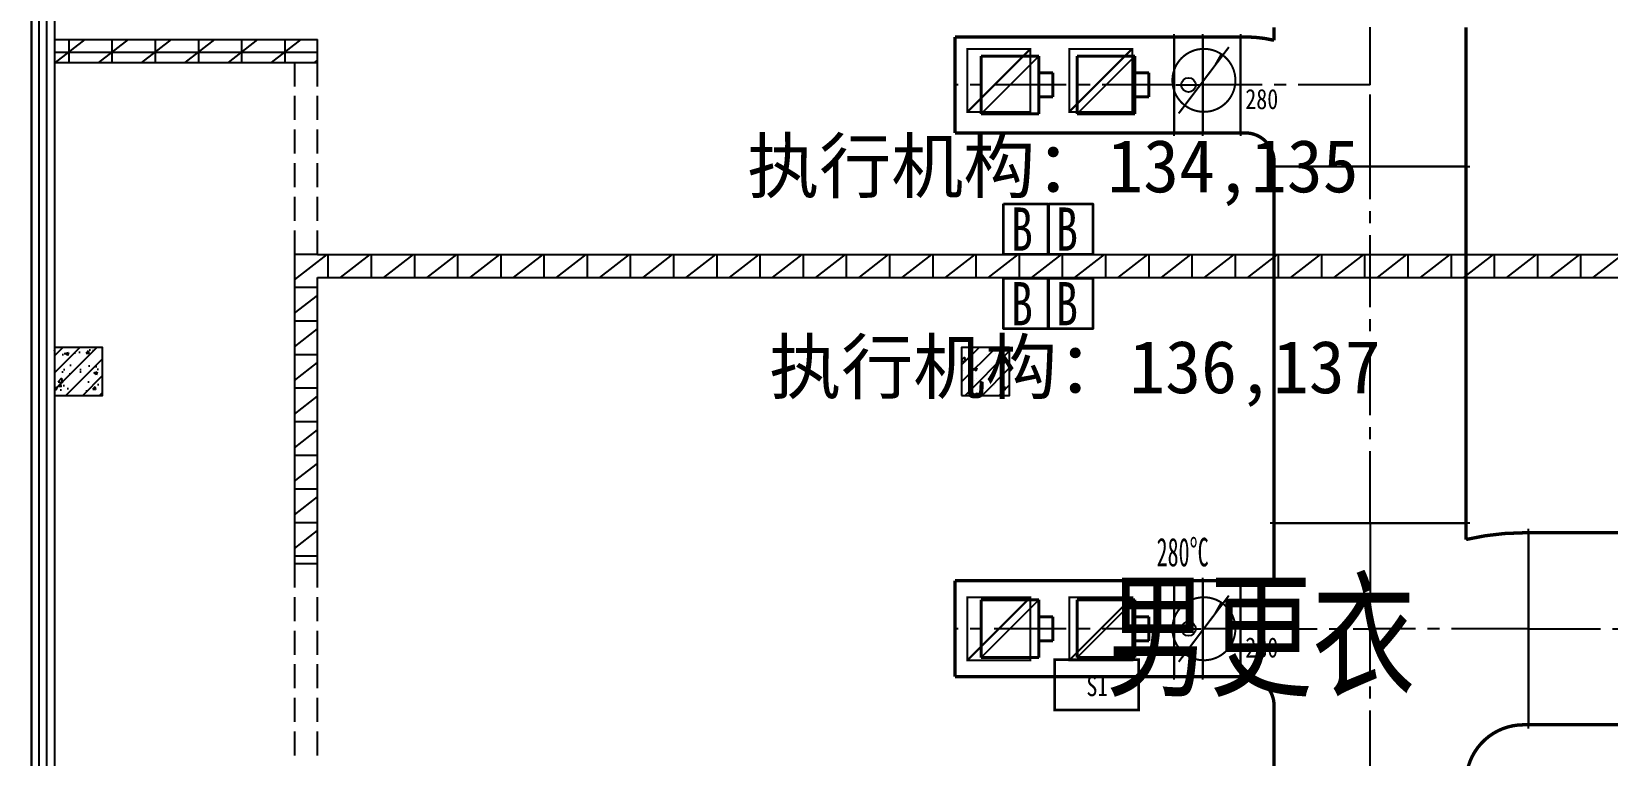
# Model space of a CAD drawing. Header units: millimetres. Extents: x -633009578 to 5705885, y -633235091 to 2571734.
# Drawn here: x 3534480 to 3550898, y 1870800 to 1878341 of the extents above; entities that cross this region are included whole.
import ezdxf

# ---------------------------------------------------------------- set-up
doc = ezdxf.new("R2010")
doc.units = ezdxf.units.MM
doc.header["$LTSCALE"] = 1000
doc.header["$MEASUREMENT"] = 0
doc.linetypes.add('CENTER2', pattern=[1.125, 0.75, -0.125, 0.125, -0.125])
doc.linetypes.add('DASH', pattern=[0.35, 0.25, -0.1])
doc.layers.get('0').update_dxf_attribs({"color": 9})
for name, color, linetype in [('000000000000电气', 7, 'Continuous'), ('A-COLUM(柱)', 255, 'Continuous'), ('A-F-AREA(计算)', 5, 'Continuous'), ('A-HATH(填充)', 8, 'Continuous'), ('A-TEXT(房间)', 243, 'Continuous'), ('A-WALL(墙)', 255, 'Continuous'), ('A-WINDOW（窗）', 4, 'Continuous'), ('DUCT-排烟中心线', 5, 'CENTER2'), ('DUCT-排烟法兰', 4, 'Continuous'), ('DUCT-排烟管', 2, 'Continuous'), ('DUCT-排烟管端线', 4, 'Continuous'), ('DUCT-排烟阀门', 7, 'Continuous'), ('DUCT-排风风口', 7, 'Continuous'), ('HVAC-water Dim-SF', 241, 'Continuous'), ('设备-消防', 3, 'Continuous')]:
    doc.layers.add(name, color=color, linetype=linetype)
doc.styles.add('_TCH', font='simhei.ttf', dxfattribs={"width": 0.75, "bigfont": 'hztxt.shx'})
doc.styles.add('_THVAC_DIM', font='simhei.ttf', dxfattribs={"width": 0.8, "height": 3.5, "bigfont": 'HZTXT'})
doc.styles.add('IDQSTYLE', font='simhei.ttf', dxfattribs={"width": 0.707, "bigfont": 'hztxt.shx'})
doc.styles.add('SF', font='simhei.ttf', dxfattribs={"width": 0.75, "bigfont": '@@@hztxt.shx'})
doc.styles.get("Standard").update_dxf_attribs({"font": 'simhei.ttf', "bigfont": 'hztxt.shx'})
doc.styles.add('宋体', font='simhei.ttf')
pattern_1 = [(0, (1102221.475196039, 677977.5160347573), (0, 350), []), (37.875, (1102621.475196039, 677977.5160347573), (-169.61527734408, 218.0766567528281), []), (90, (1102621.475196039, 677977.5160347573), (-450, 2.755455298081545e-14), [])]

# ---------------------------------------------------------------- blocks, each defined once
blk = doc.blocks.new('HC001298')
at = {"color": 0, "linetype": 'Continuous', "const_width": 0.2}
blk.add_lwpolyline([(-3.125, 3.125), (3.125, 3.125), (3.125, -3.125), (-3.125, -3.125)], close=True, dxfattribs=at)
blk.add_lwpolyline([(-3.125, -3.125), (3.125, 3.125)], dxfattribs=at)
at = {"color": 0, "style": 'IDQSTYLE', "width": 0.7}
blk.add_attdef('PSFHATT', (5.125, -3.125), '', height=2.5, dxfattribs=at)
blk = doc.blocks.new('HC001303')
at = {"color": 0, "linetype": 'Continuous'}
blk.add_line((1.147673841419251, 1.538953517481514), (1.735401947549264, 2.599742189978989), dxfattribs=at)
at = {"color": 0, "linetype": 'Continuous', "const_width": 0.2}
blk.add_lwpolyline([(2.673745217742495e-14, -3.125, 0.1989123673796571), (2.209708691207992, -2.209708691207937, 0.1989123673796571), (3.125000000000028, -4.323120637516818e-16, 0.1989123673796568), (2.209708691207993, 2.209708691207993, 0.1989123673796569), (2.841876514387939e-14, 3.125, 0.1989123673796569), (-2.209708691207936, 2.209708691207994, 0.1989123673796568), (-3.124999999999972, 2.10353517373855e-15, 0.1989123673796572), (-2.209708691207937, -2.209708691207936, 0.1989123673796571)], format="xyb", close=True, dxfattribs=at)
blk.add_lwpolyline([(-2.500110713345594, -3.281016827298258), (2.47847216535268, 3.297393019579605)], dxfattribs=at)
at = {"color": 0, "style": 'IDQSTYLE', "width": 0.7}
for tag, p in [('280', (4.109408226946883, -2.854615367737885)), ('PSFHATT', (5.125000010000028, -3.281016827298258))]:
    blk.add_attdef(tag, p, '', height=2, dxfattribs=at)
blk = doc.blocks.new('HC001180')
at = {"color": 0, "linetype": 'Continuous', "const_width": 0.2}
blk.add_lwpolyline([(-3.125, 1.875000000000028), (3.125, 1.875000000000028), (3.125, -1.874999999999972), (-3.125, -1.874999999999972)], close=True, dxfattribs=at)
at = {"color": 0, "style": 'IDQSTYLE', "width": 0.7}
for tag, p in [('SI', (-0.7698887372055268, -0.8480397754184743)), ('PSFHATT', (5.125, -1.874999999999972))]:
    blk.add_attdef(tag, p, '', height=1.5, dxfattribs=at)
blk = doc.blocks.new('$TCHSYS$WIN2D')
for p, q in [((-0.5, 0.5), (0.5, 0.5)), ((0.5, 0.1666666666666666), (-0.5, 0.1666666666666666)), ((0.5, -0.1666666666666667), (-0.5, -0.1666666666666667)), ((-0.4999999999999999, -0.5), (0.5, -0.5))]:
    blk.add_line(p, q)
blk = doc.blocks.new('_FZH')
h = blk.add_hatch()
h.set_pattern_fill('钢筋混凝土', color=256, scale=0.1, style=0)
h.set_pattern_definition([(45, (0, 0), (-0.1767766952966369, 0.1767766952966369), []), (50, (0, 0), (0.7172601826007535, -0.06275213498259512), [0.07500000000000001, -0.8250000000000001]), (355, (0, 0), (-0.138751333613, 0.7521921337000119), [0.06, -0.66]), (100.4514, (0.05977168000000001, -0.00522934), (0.5785093817140216, 0.6894395420609536), [0.06374019, -0.701142112]), (46.1842, (0, 0.2), (1.067241048625645, -0.1655190143290181), [0.1125, -1.2375]), (96.6356, (0.088936745, 0.186206693), (0.9346627055487033, 0.9741178709004418), [0.095610288, -1.051713]), (351.1842, (0, 0.2), (0.9346619451336272, 0.9741186009253247), [0.09000000000000001, -0.9900000000000001]), (21, (0.1, 0.15), (0.5969070521184617, -0.4026188906653388), [0.07500000000000001, -0.8250000000000001]), (326, (0.1, 0.15), (0.2433153319215824, 0.7251500450468529), [0.06, -0.66]), (71.4514, (0.149742233, 0.116448394), (0.84022262858149, 0.3225304967099524), [0.06374019, -0.701142112]), (37.50000000000001, (0, 0), (0.01215985531729062, 0.3328938538313115), [0, -0.652, 0, -0.67, 0, -0.6625000000000001]), (7.499999999999999, (0, 0), (0.2630695374421486, 0.3944117118823603), [0, -0.382, 0, -0.637, 0, -0.2525]), (-32.5, (-0.223, 0), (0.533822436172409, -0.02255487173437976), [0, -0.25, 0, -0.78, 0, -1.035]), (-42.5, (-0.323, 0), (0.5831861693423862, 0.1001049823323177), [0, -0.325, 0, -0.518, 0, -0.735])])
h.paths.add_polyline_path([(-0.5, -0.5), (0.5, -0.5), (0.5, 0.5), (-0.5, 0.5)])
blk.add_lwpolyline([(-0.5, -0.5), (0.5, -0.5), (0.5, 0.5), (-0.5, 0.5)], close=True)
blk = doc.blocks.new('00000594Cent')
at = {"lineweight": -2}
blk.add_line((-218.75, 1.4210854715202e-14), (218.75, 1.4210854715202e-14), dxfattribs=at)
at = {"color": 0, "linetype": 'ByBlock', "lineweight": -2}
blk.add_circle((0, 1.4210854715202e-14), 125, dxfattribs=at)
blk = doc.blocks.new('00000594Body')
at = {"color": 0, "linetype": 'ByBlock', "lineweight": -2}
for p, q in [((-250, -500), (-249.9999999999964, 500)), ((250, 500), (-250, 500)), ((250, -500), (250.0000000000036, 500)), ((-250, -500), (250, -500))]:
    blk.add_line(p, q, dxfattribs=at)
blk = doc.blocks.new('$风口$00000116')
blk.add_line((-100, 100), (100, -100))
at = {"lineweight": 40}
for p, q in [((100, 100), (-100, 100)), ((-100, 100), (-100, -100)), ((100, -100), (100, 100)), ((-100, -100), (100, -100)), ((-41.83000000000175, -100), (-41.83000000000175, -148.9999999999982)), ((41.83000000000175, -148.9999999999982), (41.83000000000175, -100)), ((-41.83000000000175, -148.9999999999982), (41.83000000000175, -148.9999999999982))]:
    blk.add_line(p, q, dxfattribs=at)

msp = doc.modelspace()

# ---------------------------------------------------------------- hatches: boundary and pattern name
at = {"layer": 'A-HATH(填充)'}
h = msp.add_hatch(dxfattribs=at)
h.set_pattern_fill('空心砖', color=256, scale=100, style=0)
h.set_pattern_definition(pattern_1)
h.paths.add_polyline_path([(3534719.994031749, 1878019.59692243), (3537219.994031738, 1878019.596922294), (3537459.994031738, 1878259.59692248), (3534719.994031749, 1878259.59692243)])
h = msp.add_hatch(dxfattribs=at)
h.set_pattern_fill('空心砖', color=256, scale=100, style=0)
h.set_pattern_definition(pattern_1)
h.paths.add_polyline_path([(3537219.994031738, 1878019.596922294), (3537459.994031734, 1878019.596922107), (3537459.994031738, 1878259.59692248)])
h = msp.add_hatch(dxfattribs=at)
h.set_pattern_fill('空心砖', color=256, scale=100, style=0)
h.set_pattern_definition(pattern_1)
h.paths.add_polyline_path([(3537459.994031738, 1876019.596922438), (3537219.994031737, 1876019.596922107), (3537219.994031757, 1875899.59692243), (3537379.994031763, 1875899.596922426)])
h = msp.add_hatch(dxfattribs=at)
h.set_pattern_fill('空心砖', color=256, scale=100, style=0)
h.set_pattern_definition(pattern_1)
h.paths.add_polyline_path([(3537379.994031763, 1875899.596922426), (3537459.994031794, 1875779.596922411), (3555699.994031977, 1875779.596922411), (3555819.994031793, 1875899.596922383), (3555699.994031733, 1876019.596922438), (3537459.994031738, 1876019.596922438)])
h = msp.add_hatch(dxfattribs=at)
h.set_pattern_fill('空心砖', color=256, scale=100, style=0)
h.set_pattern_definition(pattern_1)
h.paths.add_polyline_path([(3537219.994031757, 1875899.59692243), (3537219.99403178, 1872799.596922107), (3537459.99403183, 1872799.596922107), (3537459.994031794, 1875779.596922411), (3537379.994031763, 1875899.596922426)])

# ---------------------------------------------------------------- linework, layer by layer
at = {"layer": '000000000000电气', "color": 1, "lineweight": 35}
for points in [[(3544606.862672524, 1876547.939429315), (3545067.200698318, 1876547.939429315), (3545067.200698318, 1876019.596922438), (3544606.862672524, 1876019.596922438)], [(3545077.215224598, 1876547.939429315), (3545537.553250392, 1876547.939429315), (3545537.553250392, 1876019.596922438), (3545077.215224598, 1876019.596922438)], [(3544606.862672524, 1875770.784442401), (3545067.200698318, 1875770.784442401), (3545067.200698318, 1875242.441935523), (3544606.862672524, 1875242.441935523)], [(3545077.215224598, 1875770.784442401), (3545537.553250392, 1875770.784442401), (3545537.553250392, 1875242.441935523), (3545077.215224598, 1875242.441935523)]]:
    msp.add_lwpolyline(points, close=True, dxfattribs=at)
at = {"layer": 'A-F-AREA(计算)'}
msp.add_lwpolyline([(3534479.971570265, 1991839.59697076), (3668759.971570265, 1991839.59697076), (3668759.971570265, 1855759.59697076), (3534479.971570265, 1855759.59697076)], close=True, dxfattribs=at)
at = {"layer": 'A-WALL(墙)'}
for p, q in [((3534719.994031749, 1878259.59692243), (3537459.994031738, 1878259.59692248)), ((3534719.994031749, 1878259.59692243), (3534719.994031749, 1878019.59692243)), ((3537459.994031734, 1878019.596922107), (3537459.994031738, 1878259.59692248)), ((3534719.994031749, 1878019.59692243), (3537219.994031738, 1878019.596922294)), ((3537219.994031738, 1878019.596922294), (3537459.994031734, 1878019.596922107)), ((3537459.994031738, 1876019.596922438), (3537219.994031737, 1876019.596922107)), ((3537219.994031737, 1876019.596922107), (3537219.994031757, 1875899.59692243)), ((3537459.994031738, 1876019.596922438), (3555699.994031733, 1876019.596922438)), ((3537219.994031757, 1875899.59692243), (3537219.99403178, 1872799.596922107)), ((3537459.99403183, 1872799.596922107), (3537459.994031794, 1875779.596922411)), ((3537459.994031794, 1875779.596922411), (3555699.994031977, 1875779.596922411)), ((3537219.99403178, 1872799.596922107), (3537459.99403183, 1872799.596922107))]:
    msp.add_line(p, q, dxfattribs=at)
at = {"layer": 'A-WINDOW（窗）', "linetype": 'DASH'}
for p, q in [((3537219.994031758, 1878019.596922481), (3537219.994031758, 1876019.596922481)), ((3537219.994031758, 1878019.596922481, 800), (3537219.994031758, 1876019.596922481, 800)), ((3537459.994031758, 1876019.596922481), (3537459.994031758, 1878019.596922481)), ((3537219.994031756, 1872799.59692244), (3537219.994031756, 1870799.59692244)), ((3537219.994031756, 1872799.59692244, 800), (3537219.994031756, 1870799.59692244, 800)), ((3537459.994031756, 1870799.59692244), (3537459.994031756, 1872799.59692244))]:
    msp.add_line(p, q, dxfattribs=at)
at = {"layer": 'DUCT-排烟中心线', "color": 8}
for p, q in [((3548424.504886326, 1877784.88402796), (3548424.504886326, 1878384.88402796)), ((3546382.896632519, 1877784.88402796), (3544101.736460401, 1877784.88402796)), ((3547074.304886327, 1877784.88402796), (3546683.296632519, 1877784.88402796)), ((3548424.504886326, 1877784.88402796), (3547074.504886326, 1877784.88402796)), ((3548424.504886326, 1876934.88402796), (3548424.504886326, 1877784.88402796)), ((3548424.504886326, 1873219.727128722), (3548424.504886326, 1876934.68402796)), ((3548424.504886326, 1873219.527128722), (3548424.504886326, 1873169.527128722)), ((3548424.504886326, 1873169.527128722), (3548424.504886326, 1872119.527128722)), ((3546382.896632519, 1872119.527128722), (3544101.736460401, 1872119.527128722)), ((3547074.304886327, 1872119.527128722), (3546683.296632519, 1872119.527128722)), ((3547074.504886326, 1872119.527128722), (3547124.504886326, 1872119.527128722)), ((3547124.504886326, 1872119.527128722), (3548424.504886326, 1872119.527128722)), ((3548424.504886326, 1870519.527128722), (3548424.504886326, 1872119.527128722)), ((3550024.504886326, 1872119.527128722), (3548424.504886326, 1872119.527128722)), ((3550074.504886326, 1872119.527128722), (3550024.504886326, 1872119.527128722)), ((3550074.704886326, 1872119.527128722), (3559808.452023492, 1872119.527128722))]:
    msp.add_line(p, q, dxfattribs=at)
at = {"layer": 'DUCT-排烟法兰', "color": 8}
for p, q in [((3546382.996632519, 1877254.88402796), (3546382.996632519, 1878314.88402796)), ((3546683.196632519, 1877254.88402796), (3546683.196632519, 1878314.88402796)), ((3547074.404886326, 1878314.88402796), (3547074.404886326, 1877254.88402796)), ((3547384.504886326, 1876934.784027959), (3549464.504886326, 1876934.784027959)), ((3549464.504886326, 1873219.627128722), (3547384.504886326, 1873219.627128722)), ((3550074.604886326, 1871079.527128722), (3550074.604886326, 1873159.527128722)), ((3546382.996632519, 1871589.527128722), (3546382.996632519, 1872649.527128722)), ((3546683.196632519, 1871589.527128722), (3546683.196632519, 1872649.527128722)), ((3547074.404886326, 1872649.527128722), (3547074.404886326, 1871589.527128722))]:
    msp.add_line(p, q, dxfattribs=at)
at = {"layer": 'DUCT-排烟管', "color": 8, "const_width": 35}
for points in [[(3547424.504886326, 1878249.795092027), (3547424.504886326, 1878384.88402796)], [(3549424.504886326, 1878384.88402796), (3549424.504886326, 1876984.88402796)], [(3546382.896632519, 1878284.88402796), (3544101.736460401, 1878284.88402796)], [(3544101.736460401, 1878284.88402796), (3544101.736460401, 1877284.88402796)], [(3546383.096632518, 1878284.88402796), (3546683.096632518, 1878284.88402796)], [(3547074.304886327, 1878284.88402796), (3546683.296632519, 1878284.88402796)], [(3547074.504886326, 1878284.88402796), (3547124.504886326, 1878284.88402796)], [(3544101.736460401, 1877284.88402796), (3546382.896632519, 1877284.88402796)], [(3546683.096632518, 1877284.88402796), (3546383.096632518, 1877284.88402796)], [(3546683.296632519, 1877284.88402796), (3547074.304886327, 1877284.88402796)], [(3547124.504886326, 1877284.88402796), (3547074.504886326, 1877284.88402796)], [(3547424.504886326, 1876934.88402796), (3547424.504886326, 1876984.88402796)], [(3547424.504886326, 1876934.68402796), (3547424.504886326, 1873219.727128722)], [(3549424.504886326, 1876984.88402796), (3549424.504886326, 1876934.88402796)], [(3549424.504886326, 1873219.727128722), (3549424.504886326, 1876934.68402796)], [(3547424.504886326, 1873219.527128722), (3547424.504886326, 1873169.527128722)], [(3547424.504886326, 1873169.527128722), (3547424.504886326, 1872584.43819279)], [(3549424.504886326, 1873169.527128722), (3549424.504886326, 1873219.527128722)], [(3549424.504886326, 1873049.349256857), (3549424.504886326, 1873169.527128722)], [(3550074.504886326, 1873119.527128722), (3550024.504886326, 1873119.527128722)], [(3559808.452023492, 1873119.527128722), (3550074.704886326, 1873119.527128722)], [(3546382.896632519, 1872619.527128722), (3544101.736460401, 1872619.527128722)], [(3544101.736460401, 1872619.527128722), (3544101.736460401, 1871619.527128722)], [(3546383.096632518, 1872619.527128722), (3546683.096632518, 1872619.527128722)], [(3547074.304886327, 1872619.527128722), (3546683.296632519, 1872619.527128722)], [(3547124.504886326, 1872619.527128722), (3547074.504886326, 1872619.527128722)], [(3544101.736460401, 1871619.527128722), (3546382.896632519, 1871619.527128722)], [(3546683.096632518, 1871619.527128722), (3546383.096632518, 1871619.527128722)], [(3546683.296632519, 1871619.527128722), (3547074.304886327, 1871619.527128722)], [(3547074.504886326, 1871619.527128722), (3547124.504886326, 1871619.527128722)], [(3547424.504886326, 1871319.527128722), (3547424.504886326, 1870469.527128722)], [(3550024.504886326, 1871119.527128722), (3550074.504886326, 1871119.527128722)], [(3550074.704886326, 1871119.527128722), (3559808.452023492, 1871119.527128722)]]:
    msp.add_lwpolyline(points, dxfattribs=at)
for points in [[(3547424.504886326, 1878249.795092027, 0.05828290405839127), (3547124.504886326, 1878284.88402796)], [(3547424.504886326, 1876984.88402796, 0.414213562373095), (3547124.504886326, 1877284.88402796)], [(3550024.504886326, 1873119.527128722, 0.05828290405762863), (3549424.504886326, 1873049.349256857)], [(3547424.504886326, 1872584.43819279, 0.05828290405839127), (3547124.504886326, 1872619.527128722)], [(3547424.504886326, 1871319.527128722, 0.414213562373095), (3547124.504886326, 1871619.527128722)], [(3550024.504886326, 1871119.527128722, 0.4142135623733224), (3549424.504886326, 1870519.527128722)]]:
    msp.add_lwpolyline(points, format="xyb", dxfattribs=at)
at = {"layer": 'DUCT-排烟管端线', "color": 8}
for p, q in [((3546382.896632519, 1877284.88402796), (3546382.896632519, 1878284.88402796)), ((3546383.096632518, 1878284.88402796), (3546383.096632518, 1877284.88402796)), ((3546683.096632518, 1878284.88402796), (3546683.096632518, 1877284.88402796)), ((3546683.296632519, 1878284.88402796), (3546683.296632519, 1877284.88402796)), ((3547074.304886327, 1877284.88402796), (3547074.304886327, 1878284.88402796)), ((3547074.504886326, 1877284.88402796), (3547074.504886326, 1878284.88402796)), ((3549424.504886326, 1876934.88402796), (3547424.504886326, 1876934.88402796)), ((3549424.504886326, 1876934.68402796), (3547424.504886326, 1876934.68402796)), ((3547424.504886326, 1873219.727128722), (3549424.504886326, 1873219.727128722)), ((3547424.504886326, 1873219.527128722), (3549424.504886326, 1873219.527128722)), ((3550074.504886326, 1871119.527128722), (3550074.504886326, 1873119.527128722)), ((3550074.704886326, 1873119.527128722), (3550074.704886326, 1871119.527128722)), ((3546382.896632519, 1871619.527128722), (3546382.896632519, 1872619.527128722)), ((3546383.096632518, 1872619.527128722), (3546383.096632518, 1871619.527128722)), ((3546683.096632518, 1872619.527128722), (3546683.096632518, 1871619.527128722)), ((3546683.296632519, 1872619.527128722), (3546683.296632519, 1871619.527128722)), ((3547074.304886327, 1871619.527128722), (3547074.304886327, 1872619.527128722)), ((3547074.504886326, 1872619.527128722), (3547074.504886326, 1871619.527128722))]:
    msp.add_line(p, q, dxfattribs=at)

# ---------------------------------------------------------------- block references
at = {"layer": 'A-COLUM(柱)', "xscale": 500, "yscale": 500, "zscale": 500}
for p in [(3534969.994031749, 1874799.596922424), (3544419.994031749, 1874799.596922424)]:
    msp.add_blockref('_FZH', p, dxfattribs=at)
at = {"layer": 'A-WINDOW（窗）', "xscale": 52000, "yscale": 240, "zscale": 52000, "rotation": 270}
msp.add_blockref('$TCHSYS$WIN2D', (3534599.994031749, 1896299.596922374), dxfattribs=at)
at = {"layer": 'DUCT-排烟阀门', "color": 8, "xscale": 0.6}
for p in [(3546533.096632518, 1877784.88402796, 3000), (3546533.096632518, 1872119.527128722, 3000)]:
    msp.add_blockref('00000594Body', p, dxfattribs=at)
at = {"layer": 'DUCT-排烟阀门', "color": 8, "xscale": 0.6, "yscale": 0.6}
for p in [(3546533.096632518, 1877784.88402796, 3000), (3546533.096632518, 1872119.527128722, 3000)]:
    msp.add_blockref('00000594Cent', p, dxfattribs=at)
at = {"layer": 'DUCT-排风风口', "color": 8, "xscale": 3, "yscale": 3, "rotation": 90}
for p in [(3544672.917227097, 1877784.88402796, 2600), (3545672.917227097, 1877784.88402796, 2600), (3544672.917227097, 1872119.527128722, 2600), (3545672.917227097, 1872119.527128722, 2600)]:
    msp.add_blockref('$风口$00000116', p, dxfattribs=at)
at = {"layer": '设备-消防', "xscale": 105, "yscale": 105, "zscale": 105}
for p in [(3544558.5, 1877832.527128726), (3545618.5, 1877832.527128726), (3544558.5, 1872119.527128726), (3545618.5, 1872119.527128726)]:
    msp.add_blockref('HC001298', p, dxfattribs=at)
at = {"layer": '设备-消防'}
ref = msp.add_blockref('HC001303', (3546693.5, 1877832.527128726), dxfattribs=dict(at, xscale=105, yscale=105, zscale=105))
ref.add_attrib('280', '280', (3547124.987863829, 1877532.792515114), dxfattribs={"layer": '0', "color": 0, "height": 210, "width": 0.8})
ref = msp.add_blockref('HC001303', (3546693.5, 1872119.527128726), dxfattribs=dict(at, xscale=105, yscale=105, zscale=105))
ref.add_attrib('280', '280', (3547124.987863829, 1871819.792515114), dxfattribs={"layer": '0', "color": 0, "height": 210, "width": 0.8})
ref = msp.add_blockref('HC001180', (3545577.282999516, 1871536.5), dxfattribs=dict(at, xscale=140, yscale=140, zscale=140))
ref.add_attrib('SI', 'SI', (3545469.498576308, 1871417.774431441), dxfattribs={"layer": '0', "color": 0, "height": 210, "width": 0.8})

# ---------------------------------------------------------------- texts
at = {"layer": '000000000000电气', "color": 20, "lineweight": 35, "true_color": 0xff5500, "style": '宋体'}
for s, p in [('执行机构：134,135', (3541935.672282539, 1876665.76469376)), ('执行机构：136,137', (3542164.800742855, 1874573.058089544))]:
    msp.add_text(s, height=550, dxfattribs=at).set_placement(p)
at = {"layer": 'A-TEXT(房间)', "style": '_TCH', "width": 0.75}
msp.add_text('男更衣', height=1050, dxfattribs=at).set_placement((3545674.976830855, 1871525.392764324))
at = {"layer": 'DUCT-排烟阀门', "color": 8, "style": '_THVAC_DIM', "width": 0.5647058823529412}
msp.add_text('280%%dC', height=297.5, dxfattribs=at).set_placement((3546201.096632518, 1872769.527128722, 3000))
at = {"layer": 'HVAC-water Dim-SF', "linetype": 'Continuous', "style": 'SF', "width": 0.75}
for p in [(3544681.748336344, 1876058.093582734, 5600), (3545152.100888418, 1876058.093582734, 5600), (3544681.748336344, 1875280.93859582, 5600), (3545152.100888418, 1875280.93859582, 5600)]:
    msp.add_text('B', height=450, dxfattribs=at).set_placement(p)

doc.saveas('drawing.dxf')
